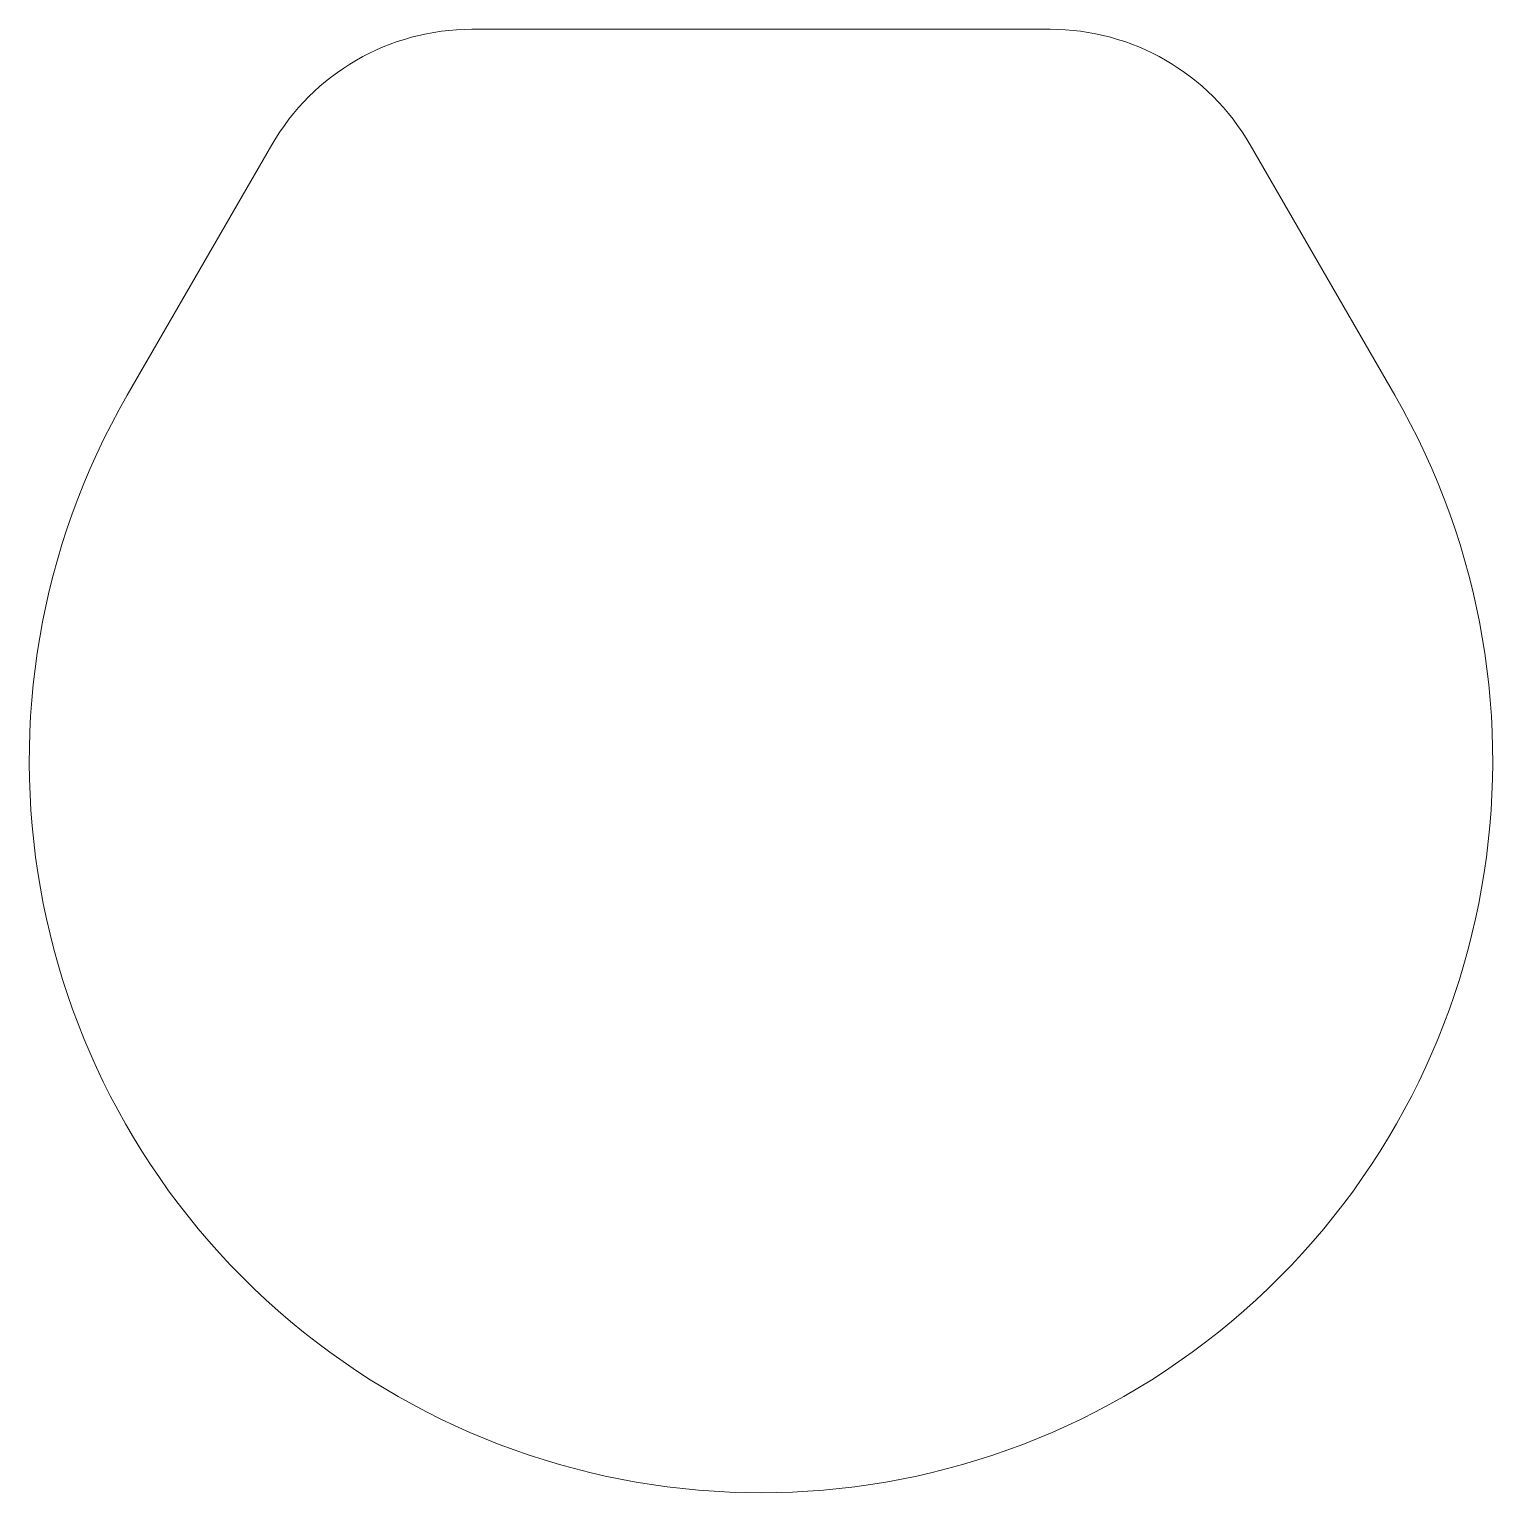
# Model space of a CAD drawing. Header units: millimetres. Extents: x -4.75 to 4.75, y -4.75 to 4.75.
import ezdxf

# ---------------------------------------------------------------- set-up
doc = ezdxf.new("R2010")
doc.units = ezdxf.units.MM
doc.layers.add('1', color=7, linetype='Continuous', true_color=0xffffff)

msp = doc.modelspace()

# ---------------------------------------------------------------- linework, layer by layer
at = {"layer": '1', "color": 112, "linetype": 'Continuous', "lineweight": 13}
for p, q in [((-1.876388, 4.75), (1.876388, 4.75)), ((-4.113621, 2.375), (-3.175426, 4)), ((3.175426, 4), (4.113621, 2.375))]:
    msp.add_line(p, q, dxfattribs=at)
for centre, radius, start, end in [((-1.876388, 3.25), 1.5, 90, 150), ((1.876388, 3.25), 1.5, 30, 90), ((0, 0), 4.75, 150, 30)]:
    msp.add_arc(centre, radius, start, end, dxfattribs=at)

doc.saveas('drawing.dxf')
